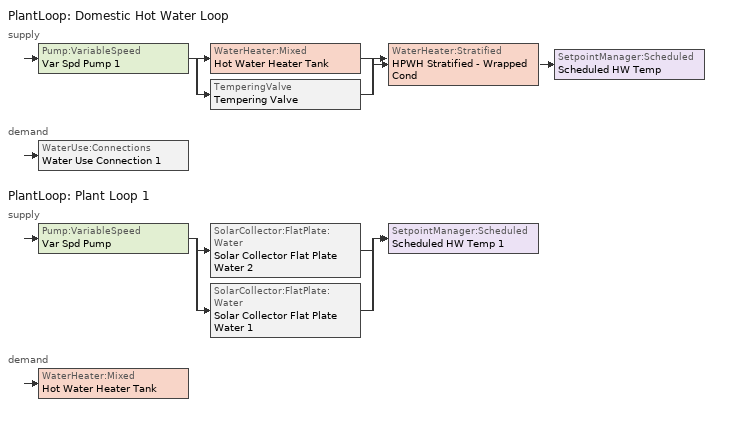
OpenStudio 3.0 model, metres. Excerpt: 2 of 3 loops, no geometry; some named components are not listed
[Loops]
PlantLoop 'Domestic Hot Water Loop'
 supply: Pump:VariableSpeed 'Var Spd Pump 1' > split
  | WaterHeater:Mixed 'Hot Water Heater Tank'
  | TemperingValve 'Tempering Valve'
  join > WaterHeater:Stratified 'HPWH Stratified - Wrapped Cond' > SetpointManager:Scheduled 'Scheduled HW Temp'
 demand: WaterUse:Connections 'Water Use Connection 1'
PlantLoop 'Plant Loop 1'
 supply: Pump:VariableSpeed 'Var Spd Pump' > split
  | SolarCollector:FlatPlate:Water 'Solar Collector Flat Plate Water 2'
  | SolarCollector:FlatPlate:Water 'Solar Collector Flat Plate Water 1'
  join > SetpointManager:Scheduled 'Scheduled HW Temp 1'
 demand: WaterHeater:Mixed 'Hot Water Heater Tank'
[Sizing:Zone]
Zone8 Thermal Zone: Zone Cooling Design Supply Air Temperature Input Method=SupplyAirTemperature; Zone Cooling Design Supply Air Temperature {C}=12; Zone Cooling Design Supply Air Temperature Difference {deltaC}=11.11; Zone Heating Design Supply Air Temperature Input Method=SupplyAirTemperature; Zone Heating Design Supply Air Temperature {C}=30; Zone Heating Design Supply Air Temperature Difference {deltaC}=11.11; Zone Cooling Design Supply Air Humidity Ratio {kg-H2O/kg-air}=0.008; Zone Heating Design Supply Air Humidity Ratio {kg-H2O/kg-air}=0.008; Zone Heating Sizing Factor=1; Zone Cooling Sizing Factor=1; Cooling Design Air Flow Method=DesignDay; Cooling Minimum Air Flow per Zone Floor Area {m3/s-m2}=0.000762; Cooling Minimum Air Flow {m3/s}=0; Heating Design Air Flow Method=DesignDay; Heating Design Air Flow Rate {m3/s}=0; Heating Maximum Air Flow Fraction=0.3; Account for Dedicated Outdoor Air System=No; Dedicated Outdoor Air System Control Strategy=NeutralSupplyAir; Dedicated Outdoor Air Low Setpoint Temperature for Design {C}=Autosize; Dedicated Outdoor Air High Setpoint Temperature for Design {C}=Autosize; Design Zone Air Distribution Effectiveness in Cooling Mode=1
[Zone equipment]
Zone8 Thermal Zone: Water Heater Heat Pump Wrapped Condenser, Diffuser 2
[WaterUse:Equipment:Definition]
Name | Peak Flow Rate {m3/s} | Target Temperature Schedule | Sensible Fraction Schedule | Latent Fraction Schedule
NZERTF Master Showers | 0.000125607 | Showers Temp Schedule | Shower Sensible Fraction | Shower Latent Fraction
NZERTF Dishwasher | 1.989e-06 | Dishwasher Temp Schedule | ALWAYS_OFF | ALWAYS_OFF
NZERTF Master Bath | 0.000337363 | Bath Temp Schedule | Bath Sensible Fraction | Bath Latent Fraction
NZERTF Clothes Washer | 2.12164e-05 | Clothes Washer Temp Schedule | ALWAYS_OFF | ALWAYS_OFF
NZERTF Master Sink; NZERTF Kitchen Sink | 7.17606e-05 | Sinks Temp Schedule | Sink Sensible Fraction | Sink Latent Fraction
[PlantLoop] Plant Loop Volume {m3}=Autocalculate; Load Distribution Scheme=Optimal
Name | Glycol Concentration | Minimum Loop Temperature {C} | Fluid Type | Maximum Loop Temperature {C} | Maximum Loop Flow Rate {m3/s} | Minimum Loop Flow Rate {m3/s}
Domestic Hot Water Loop | 0 | 3
Plant Loop 1 | 50 | -45.6 | PropyleneGlycol | 163 | 5.23649e-05 | 0
[Sizing:Plant] Loop Type=Heating; Loop Design Temperature Difference {deltaC}=11; Sizing Option=NonCoincident; Zone Timesteps in Averaging Window=1; Coincident Sizing Factor Mode=None
Name | Design Loop Exit Temperature {C}
Domestic Hot Water Loop | 48.9
Plant Loop 1 | 100
[WaterHeater:Mixed]
Hot Water Heater Tank: Tank Volume {m3}=0.2953; Setpoint Temperature Schedule=Tempered Setpoint Temp Schedule; Deadband Temperature Difference {deltaC}=0; Maximum Temperature Limit {C}=76.7; Heater Control Type=Cycle; Heater Maximum Capacity {W}=0; Heater Minimum Capacity {W}=0; Heater Ignition Minimum Flow Rate {m3/s}=0; Heater Ignition Delay {s}=0; Heater Fuel Type=Electricity; Heater Thermal Efficiency=0.98; Off Cycle Parasitic Fuel Consumption Rate {W}=0; Off Cycle Parasitic Heat Fraction to Tank=0; On Cycle Parasitic Fuel Consumption Rate {W}=0; On Cycle Parasitic Heat Fraction to Tank=0; Ambient Temperature Indicator=ThermalZone; Ambient Temperature Thermal Zone=Zone8 Thermal Zone; Off Cycle Loss Coefficient to Ambient Temperature {W/K}=1.64; Off Cycle Loss Fraction to Thermal Zone=1; On Cycle Loss Coefficient to Ambient Temperature {W/K}=1.64; On Cycle Loss Fraction to Thermal Zone=1; Peak Use Flow Rate {m3/s}=0; Use Side Effectiveness=1; Source Side Effectiveness=0.44; Use Side Design Flow Rate {m3/s}=autosize; Source Side Design Flow Rate {m3/s}=autosize; Indirect Water Heating Recovery Time {hr}=1.5; Source Side Flow Control Mode=IndirectHeatPrimarySetpoint
[WaterUse:Connections]
Water Use Connection 1: Water Use Equipment Name 1=Water Use Equipment 7; Water Use Equipment Name 2=Water Use Equipment 8; Water Use Equipment Name 3=Water Use Equipment 9; Water Use Equipment Name 4=Water Use Equipment 10; Water Use Equipment Name 5=Water Use Equipment 11; Water Use Equipment Name 6=Water Use Equipment 12
[WaterUse:Equipment]
Name | Water Use Equipment Definition | Space | Flow Rate Fraction Schedule
Water Use Equipment 7 | NZERTF Clothes Washer | First Floor (Zone1) Thermal Zone | Clothes Washer
Water Use Equipment 8 | NZERTF Dishwasher | First Floor (Zone1) Thermal Zone | Dishwasher
Water Use Equipment 9 | NZERTF Kitchen Sink | First Floor (Zone1) Thermal Zone | Kitch Sink - 15 seconds short
Water Use Equipment 10 | NZERTF Master Sink | Second Floor (Zone3) Thermal Zone | Master Sink - 21 seconds extra
Water Use Equipment 11 | NZERTF Master Showers | Second Floor (Zone3) Thermal Zone | Shower
Water Use Equipment 12 | NZERTF Master Bath | Second Floor (Zone3) Thermal Zone | Bath
[SetpointManager:Scheduled] Control Variable=Temperature
Name | Schedule
Scheduled HW Temp | Hot Water Delivery Setpoint Temp Schedule
Scheduled HW Temp 1 | Loop Temp Schedule
[Fan:OnOff]
HPWH Stratified - Wrapped Cond - Fan: Availability Schedule=Always On Discrete hvac_library; Fan Total Efficiency=0.8; Pressure Rise {Pa}=100; Maximum Flow Rate {m3/s}=Autosize; Motor Efficiency=0.9; Motor In Airstream Fraction=1; Fan Power Ratio Function of Speed Ratio Curve=Fan On Off Power Curve 22; Fan Efficiency Ratio Function of Speed Ratio Curve=Fan On Off Efficiency Curve 22
[Pump:VariableSpeed] Skin Loss Radiative Fraction=0.5; Design Power Sizing Method=PowerPerFlowPerPressure; Design Electric Power per Unit Flow Rate {W/(m3/s)}=348701.1; Design Shaft Power per Unit Flow Rate per Unit Head {W-s/m3-Pa}=1.28205; Design Minimum Flow Rate Fraction=0
Name | Rated Flow Rate {m3/s} | Rated Power Consumption {W} | Motor Efficiency | Coefficient 1 of the Part Load Performance Curve | Pump Control Type | Zone
Var Spd Pump 1 | Autosize | 0 | 0.9
Var Spd Pump | 5.23649e-05 | 160 | 0.87 | 0 | Intermittent | Zone8 Thermal Zone
[SolarCollector:FlatPlate:Water] Maximum Flow Rate {m3/s}=2.61824e-05
Name | SolarCollectorPerformance | Surface
Solar Collector Flat Plate Water 2 | Alternate Energy Technologies AE-32 | Solar Thermal Panel 2
Solar Collector Flat Plate Water 1 | Alternate Energy Technologies AE-32 1 | Solar Thermal Panel 1
[SolarCollectorPerformance:FlatPlate] Gross Area {m2}=2.503; Test Fluid=Water; Test Flow Rate {m3/s}=5.6e-05; Test Correlation Type=Inlet; Coefficient 1 of Efficiency Equation=0.746; Coefficient 2 of Efficiency Equation {W/m2-K}=-4.005; Coefficient 3 of Efficiency Equation {W/m2-K2}=0; Coefficient 2 of Incident Angle Modifier=-0.09; Coefficient 3 of Incident Angle Modifier=0
Alternate Energy Technologies AE-32; Alternate Energy Technologies AE-32 1
[WaterHeater:HeatPump:WrappedCondenser]
Water Heater Heat Pump Wrapped Condenser: Availability Schedule=Always On Discrete hvac_library; Compressor Setpoint Temperature Schedule=Compressor Setpoint Temp Schedule; Dead Band Temperature Difference {deltaC}=5; Condenser Bottom Location {m}=1; Condenser Top Location {m}=1.143; Evaporator Air Flow Rate {m3/s}=0.2279; Inlet Air Configuration=ZoneAirOnly; Inlet Air Temperature Schedule=Water Heater Heat Pump Wrapped Condenser - Inlet Air Temp; Inlet Air Humidity Schedule=Water Heater Heat Pump Wrapped Condenser - Inlet Air Humidity Ratio; Tank=HPWH Stratified - Wrapped Cond; DX Coil=Coil Water Heating Air To Water Heat Pump Wrapped; Minimum Inlet Air Temperature for Compressor Operation {C}=5; Maximum Inlet Air Temperature for Compressor Operation {C}=48.89; Compressor Location=Zone; Compressor Ambient Temperature Schedule=Water Heater Heat Pump Wrapped Condenser - Compress Ambient Temp; Fan=HPWH Stratified - Wrapped Cond - Fan; Fan Placement=DrawThrough; On Cycle Parasitic Electric Load {W}=0; Off Cycle Parasitic Electric Load {W}=0; Parasitic Heat Rejection Location=Zone; Tank Element Control Logic=Simultaneous; Control Sensor 1 Height In Stratified Tank {m}=0.9; Control Sensor 1 Weight=1; Control Sensor 2 Height In Stratified Tank {m}=0
[Coil:WaterHeating:AirToWaterHeatPump:Wrapped]
Coil Water Heating Air To Water Heat Pump Wrapped: Rated Heating Capacity {W}=1450; Rated COP {W/W}=2.36; Rated Sensible Heat Ratio=0.85; Rated Evaporator Inlet Air Dry-Bulb Temperature {C}=20.3; Rated Evaporator Inlet Air Wet-Bulb Temperature {C}=14.1; Rated Condenser Water Temperature {C}=58; Rated Evaporator Air Flow Rate {m3/s}=0.189; Evaporator Fan Power Included in Rated COP=Yes; Crankcase Heater Capacity {W}=0; Maximum Ambient Temperature for Crankcase Heater Operation {C}=5; Evaporator Air Temperature Type for Curve Objects=WetBulbTemperature; Heating Capacity Function of Temperature Curve=HPWH-Htg-Cap-fT; Heating Capacity Function of Air Flow Fraction Curve=HPWH-Htg-Cap-FF; Heating COP Function of Temperature Curve=HPWH-Htg-COP-fT; Heating COP Function of Air Flow Fraction Curve=HPWH-Htg-COP-FF; Part Load Fraction Correlation Curve=HPWH-COP-fPLR
[WaterHeater:Stratified]
HPWH Stratified - Wrapped Cond: Tank Volume {m3}=0.1893; Tank Height {m}=1.143; Tank Shape=VerticalCylinder; Tank Perimeter {m}=0; Maximum Temperature Limit {C}=71.1; Heater Priority Control=MasterSlave; Heater 1 Setpoint Temperature Schedule=Water Heater Stratified Setpoint Temperature 4; Heater 1 Deadband Temperature Difference {deltaC}=8.3333; Heater 1 Capacity {W}=3800; Heater 1 Height {m}=0.86; Heater 2 Setpoint Temperature Schedule=Water Heater Stratified Setpoint Temperature 4; Heater 2 Deadband Temperature Difference {deltaC}=0; Heater 2 Capacity {W}=0; Heater 2 Height {m}=0.5; Heater Fuel Type=Electricity; Heater Thermal Efficiency=0.98; Off Cycle Parasitic Fuel Consumption Rate {W}=0; Off Cycle Parasitic Fuel Type=Electricity; Off Cycle Parasitic Heat Fraction to Tank=0; Off Cycle Parasitic Height {m}=0; On Cycle Parasitic Fuel Consumption Rate {W}=0; On Cycle Parasitic Fuel Type=Electricity; On Cycle Parasitic Heat Fraction to Tank=0; On Cycle Parasitic Height {m}=0; Ambient Temperature Indicator=ThermalZone; Ambient Temperature Schedule=HPWH Stratified - Wrapped Cond - Amb Temp; Ambient Temperature Thermal Zone=Zone8 Thermal Zone; Uniform Skin Loss Coefficient per Unit Area to Ambient Temperature {W/m2-K}=0; Skin Loss Fraction to Zone=1; Off Cycle Flue Loss Coefficient to Ambient Temperature {W/K}=1.64; Off Cycle Flue Loss Fraction to Zone=1; Use Side Effectiveness=1; Use Side Inlet Height {m}=0.2286; Use Side Outlet Height {m}=1.0922; Source Side Effectiveness=1; Source Side Inlet Height {m}=0.2286; Source Side Outlet Height {m}=0.2286; Inlet Mode=Fixed; Use Side Design Flow Rate {m3/s}=autosize; Source Side Design Flow Rate {m3/s}=autosize; Indirect Water Heating Recovery Time {hr}=1.5; Number of Nodes=1; Additional Destratification Conductivity {W/m-K}=0; Node 1 Additional Loss Coefficient {W/m2-K}=0; Node 2 Additional Loss Coefficient {W/m2-K}=0; Node 3 Additional Loss Coefficient {W/m2-K}=0; Node 4 Additional Loss Coefficient {W/m2-K}=0; Node 5 Additional Loss Coefficient {W/m2-K}=0; Node 6 Additional Loss Coefficient {W/m2-K}=0; Node 7 Additional Loss Coefficient {W/m2-K}=0; Node 8 Additional Loss Coefficient {W/m2-K}=0; Node 9 Additional Loss Coefficient {W/m2-K}=0; Node 10 Additional Loss Coefficient {W/m2-K}=0; Node 11 Additional Loss Coefficient {W/m2-K}=0; Node 12 Additional Loss Coefficient {W/m2-K}=0; Source Side Flow Control Mode=IndirectHeatPrimarySetpoint
[Schedule:Compact]
Shower: Through: 12/31, For: Mondays, Until: 6:05, 0, Until: 6:10, 1, Until: 6:33, 0, Until: 6:38, 1, Until: 6:41, 0, Until: 6:46, 1, Until: 18:08, 0, Until: 18:16, 1, Until 24:00, 0, For: Tuesdays Thursdays, Until: 6:05, 0, Until: 6:10, 1, Until: 6:33, 0, Until: 6:38, 1, Until: 6:43, 0, Until: 6:48, 1, Until: 21:46, 0, Until: 21:54, 1, Until 24:00, 0, For: Wednesdays, Until: 6:05, 0, Until: 6:10, 1, Until: 6:33, 0, Until: 6:38, 1, Until: 18:08, 0, Until: 18:16, 1, Until 24:00, 0, For: Fridays, Until: 6:05, 0, Until: 6:10, 1, Until: 6:33, 0, Until: 6:38, 1, Until: 6:44, 0, Until: 6:49, 1, Until: 18:10, 0, Until: 18:18, 1, Until 24:00, 0, For: Saturdays, Until: 9:00, 0, Until: 9:08, 1, Until: 10:00, 0, Until: 10:05, 1, Until: 20:05, 0, Until: 20:10, 1, Until 24:00, 0, For: Sundays, Until: 9:00, 0, Until: 9:05, 1, Until: 10:00, 0, Until: 10:05, 1, Until: 14:00, 0, Until: 14:05, 1, Until: 18:10, 0, Until: 18:18, 1, Until 24:00, 0, For: AllOtherDays, Until 24:00, 0
Bath Latent Fraction; ALWAYS_OFF: Through: 12/31, For: AllDays, Until: 24:00, 0
Bath Sensible Fraction: Through: 12/31, For: AllDays, Until: 24:00, .2083
Hot Water Delivery Setpoint Temp Schedule: THROUGH: 12/31, FOR: AllDays, UNTIL: 24:00, 48.8889
Sink Sensible Fraction: Through: 12/31, For: AllDays, Until: 24:00, .09869
Dishwasher Temp Schedule: THROUGH: 12/31, FOR: AllDays, UNTIL: 24:00, 40.6
Dishwasher: Through: 12/31, For: Mondays, Until: 20:28, 0, Until: 21:28, 1, Until: 24:00, 0, For: Tuesdays Thursdays, Until: 24:00, 0, For: Wednesdays, Until: 20:28, 0, Until: 21:28, 1, Until: 24:00, 0, For: Fridays, Until: 20:15, 0, Until: 21:15, 1, Until: 24:00, 0, For: Saturdays, Until: 21:00, 0, Until: 22:00, 1, Until: 24:00, 0, For: Sundays, Until: 20:28, 0, Until: 21:28, 1, Until: 24:00, 0, For: AllOtherDays, Until 24:00, 0
Master Sink - 21 seconds extra: Through: 12/31, For: Mondays, Until: 4:02, 0, Until: 4:03, 1, Until 6:47, 0, Until 6:48, 1, Until 18:20, 0, Until 18:21, 1, Until 22:20, 0, Until 22:21, 1, Until 24:00, 0, For: Tuesdays Thursdays, Until: 4:02, 0, Until: 4:03, 1, Until 6:50, 0, Until 6:51, 1, Until 20:20, 0, Until 20:21, 1, Until 22:35, 0, Until 22:36, 1, Until 24:00, 0, For: Wednesdays, Until: 4:02, 0, Until: 4:03, 1, Until 6:42, 0, Until 6:43, 1, Until 20:24, 0, Until 20:25, 1, Until 22:20, 0, Until 22:21, 1, Until 24:00, 0, For: Fridays, Until: 4:02, 0, Until: 4:03, 1, Until 6:42, 0, Until 6:43, 1, Until 18:25, 0, Until 18:26, 1, Until 23:40, 0, Until 23:41, 1, Until 24:00, 0, For: Saturdays, Until: 8:50, 0, Until: 8:52, 1, Until 12:40, 0, Until 12:41, 1, Until 23:10, 0, Until 23:11, 1, Until 24:00, 0, For: Sundays, Until: 8:10, 0, Until: 8:11, 1, Until: 10:08, 0, Until: 10:09, 1, Until 18:22, 0, Until 18:23, 1, Until 21:55, 0, Until 21:56, 1, Until 24:00, 0, For: AllOtherDays, Until 24:00, 0
Clothes Washer: Through: 12/31, For: Mondays, Until: 24:00, 0, For: Tuesdays Thursdays, Until: 24:00, 0, For: Wednesdays, Until: 18:30, 0, Until: 19:15, 1, Until: 20:25, 0, Until: 21:10, 1, Until: 24:00, 0, For: Fridays, Until: 24:00, 0, For: Saturdays, Until: 11:00, 0, Until: 11:45, 1, Until: 14:30, 0, Until: 15:15, 1, Until: 24:00, 0, For: Sundays, Until: 11:00, 0, Until: 11:45, 1, Until: 14:30, 0, Until: 15:15, 1, Until: 24:00, 0, For: AllOtherDays, Until 24:00, 0
Bath Temp Schedule: THROUGH: 12/31, FOR: AllDays, UNTIL: 24:00, 44.4
Shower Sensible Fraction: Through: 12/31, For: AllDays, Until: 24:00, .2127
Sink Latent Fraction: Through: 12/31, For: AllDays, Until: 24:00, .00127
Sinks Temp Schedule: THROUGH: 12/31, FOR: AllDays, UNTIL: 24:00, 37.7
Clothes Washer Temp Schedule: THROUGH: 12/31, FOR: AllDays, UNTIL: 24:00, 19.4
Shower Latent Fraction: Through: 12/31, For: AllDays, Until: 24:00, .005655
Tempered Setpoint Temp Schedule: THROUGH: 12/31, FOR: AllDays, UNTIL: 24:00, 75.7
Compressor Setpoint Temp Schedule: THROUGH: 12/31, FOR: AllDays, UNTIL: 24:00, 53.9
Showers Temp Schedule: THROUGH: 12/31, FOR: AllDays, UNTIL: 24:00, 38.9
Kitch Sink - 15 seconds short: Through: 12/31, For: Mondays, Until: 6:04, 0, Until: 6:06, 1, Until: 6:40, 0, Until: 6:41, 1, Until: 7:30, 0, Until: 7:31, 1, Until: 8:20, 0, Until: 8:21, 1, Until: 18:03, 0, Until: 18:04, 1, Until: 18:40, 0, Until: 18:41, 1, Until: 19:10, 0, Until: 19:11, 1, Until: 20:15, 0, Until: 20:16, 1, Until: 20:35, 0, Until: 20:36, 1, Until: 21:05, 0, Until: 21:06, 1, Until: 21:35, 0, Until: 21:36, 1, Until: 22:10, 0, Until: 22:11, 1, Until 24:00, 0, For: Tuesdays Thursdays, Until: 6:02, 0, Until: 6:03, 1, Until: 6:25, 0, Until: 6:26, 1, Until: 7:05, 0, Until: 7:06, 1, Until: 8:02, 0, Until: 8:03, 1, Until: 8:26, 0, Until: 8:27, 1, Until: 16:10, 0, Until: 16:11, 1, Until: 18:08, 0, Until: 18:09, 1, Until: 18:55, 0, Until: 18:56, 1, Until: 19:35, 0, Until: 19:36, 1, Until: 20:18, 0, Until: 20:19, 1, Until: 20:50, 0, Until: 20:51, 1, Until: 21:30, 0, Until: 21:31, 1, Until: 22:05, 0, Until: 22:06, 1, Until 24:00, 0, For: Wednesdays, Until: 6:04, 0, Until: 6:05, 1, Until: 6:45, 0, Until: 6:46, 1, Until: 7:42, 0, Until: 7:43, 1, Until: 8:10, 0, Until: 8:11, 1, Until: 8:28, 0, Until: 8:29, 1, Until: 18:25, 0, Until: 18:26, 1, Until: 18:55, 0, Until: 18:56, 1, Until: 19:12, 0, Until: 19:13, 1, Until: 20:15, 0, Until: 20:16, 1, Until: 20:35, 0, Until: 20:36, 1, Until: 21:10, 0, Until: 21:11, 1, Until: 21:40, 0, Until: 21:41, 1, Until: 22:10, 0, Until: 22:11, 1, Until 24:00, 0, For: Fridays, Until: 6:25, 0, Until: 6:26, 1, Until: 6:51, 0, Until: 6:52, 1, Until: 8:02, 0, Until: 8:03, 1, Until: 8:28, 0, Until: 8:29, 1, Until: 18:22, 0, Until: 18:23, 1, Until: 19:05, 0, Until: 19:06, 1, Until: 20:00, 0, Until: 20:01, 1, Until: 21:05, 0, Until: 21:06, 1, Until: 21:40, 0, Until: 21:41, 1, Until: 22:15, 0, Until: 22:16, 1, Until: 22:30, 0, Until: 22:31, 1, Until: 23:25, 0, Until: 23:26, 1, Until 24:00, 0, For: Saturdays, Until: 8:20, 0, Until: 8:21, 1, Until: 9:10, 0, Until: 9:11, 1, Until: 9:40, 0, Until: 9:41, 1, Until: 12:30, 0, Until: 12:31, 1, Until: 13:05, 0, Until: 13:06, 1, Until: 14:20, 0, Until: 14:21, 1, Until: 19:20, 0, Until: 19:21, 1, Until: 21:05, 0, Until: 21:06, 1, Until: 21:36, 0, Until: 21:37, 1, Until: 22:05, 0, Until: 22:06, 1, Until: 22:20, 0, Until: 22:21, 1, Until: 22:40, 0, Until: 22:41, 1, Until: 23:28, 0, Until: 23:29, 1, Until 24:00, 0, For: Sundays, Until: 8:25, 0, Until: 8:26, 1, Until: 9:08, 0, Until: 9:09, 1, Until: 9:40, 0, Until: 9:41, 1, Until: 12:00, 0, Until: 12:01, 1, Until: 13:00, 0, Until: 13:01, 1, Until: 14:20, 0, Until: 14:21, 1, Until: 18:00, 0, Until: 18:01, 1, Until: 18:40, 0, Until: 18:41, 1, Until: 19:10, 0, Until: 19:11, 1, Until: 20:35, 0, Until: 20:36, 1, Until: 21:10, 0, Until: 21:11, 1, Until: 22:05, 0, Until: 22:06, 1, Until 24:00, 0, For: AllOtherDays, Until 24:00, 0
Bath: Through: 12/31, For: Mondays, Until 24:00, 0, For: Tuesdays Thursdays, Until 24:00, 0, For: Wednesdays, Until 20:16, 0, Until 20:22, 1, Until 24:00, 0, For: Fridays, Until 24:00, 0, For: Saturdays, Until 12:32, 0, Until 12:38, 1, Until 24:00, 0, For: Sundays, Until 24:00, 0, For: AllOtherDays, Until 24:00, 0
Loop Temp Schedule: THROUGH: 12/31, FOR: AllDays, UNTIL: 24:00, 80
[Curve:Biquadratic] Minimum Value of x=0; Maximum Value of x=100; Minimum Value of y=0; Maximum Value of y=100
Name | Coefficient1 Constant | Coefficient2 x | Coefficient3 x**2 | Coefficient4 y | Coefficient5 y**2 | Coefficient6 x*y | Minimum Curve Output
HPWH-Htg-Cap-fT | 0.563 | 0.0437 | 3.9e-05 | 0.0055 | -0.000148 | -0.000145 | 0
HPWH-Htg-COP-fT | 1.1332 | 0.063 | -9.79e-05 | -0.00972 | -2.14e-05 | -0.000686
[Curve:Cubic] Coefficient1 Constant=1; Coefficient2 x=0; Coefficient3 x**2=0; Coefficient4 x**3=0; Minimum Value of x=0
Name | Maximum Value of x
HPWH-Htg-Cap-FF; HPWH-Htg-COP-FF | 100
HPWH-COP-fPLR; Fan On Off Efficiency Curve 22 | 1
[Schedule:Ruleset]
Name | Default Day Schedule
Water Heater Heat Pump Wrapped Condenser - Inlet Air Temp | Schedule Day 14
Water Heater Heat Pump Wrapped Condenser - Inlet Air Humidity Ratio | Schedule Day 11
Water Heater Heat Pump Wrapped Condenser - Compress Ambient Temp | Schedule Day 17
HPWH Stratified - Wrapped Cond - Amb Temp | Schedule Day 3
Water Heater Stratified Setpoint Temperature 4 | Water Heater Stratified Setpoint Temperature Default 4
[Schedule:Day]
Schedule Day 14: 24, 0, 19.7
Schedule Day 11: 24, 0, 0.5
Schedule Day 17: 24, 0, 21
Schedule Day 3: 24, 0, 22
Water Heater Stratified Setpoint Temperature Default 4: 24, 0, 48.89
[Schedule:Constant]
Always On Discrete hvac_library: Value=1
[Curve:Exponent]
Fan On Off Power Curve 22: Coefficient1 Constant=1; Coefficient2 Constant=0; Coefficient3 Constant=0; Minimum Value of x=0; Maximum Value of x=1
